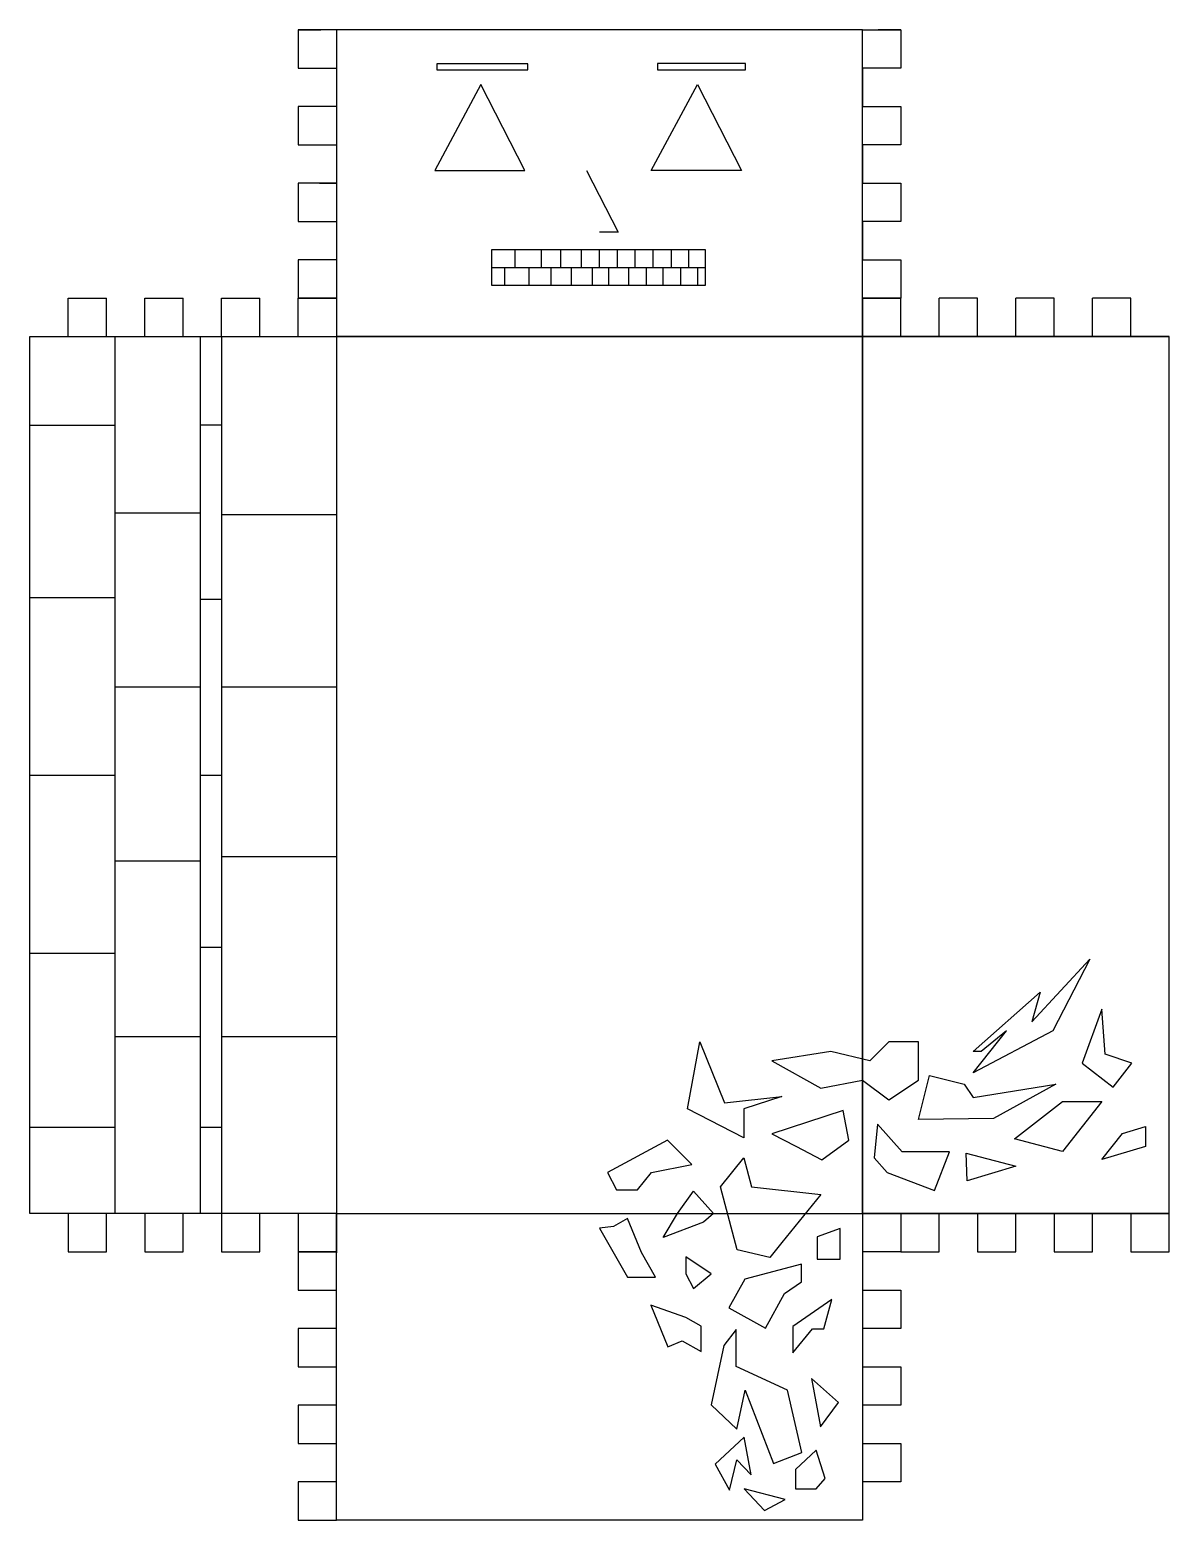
# Model space of a CAD drawing. Header units: millimetres. Extents: x -70 to 190, y -70 to 270.
import ezdxf

# ---------------------------------------------------------------- set-up
doc = ezdxf.new("R2010")
doc.units = ezdxf.units.MM
doc.layers.get('0').update_dxf_attribs({"linetype": 'CONTINUOUS'})

msp = doc.modelspace()

# ---------------------------------------------------------------- linework, layer by layer
for p, q in [((-8.75, 270), (-8.75, 261.25)), ((0, 270), (-8.75, 270)), ((-8.75, 270), (-3.6, 270)), ((120, 270), (128.75, 270)), ((120, 261.25), (120, 270)), ((128.75, 270), (123.6, 270)), ((128.75, 270), (128.75, 261.25)), ((-8.75, 261.25), (0, 261.25)), ((128.75, 261.25), (120, 261.25)), ((120, 261.25), (120, 252.5)), ((-8.75, 252.5), (-8.75, 243.75)), ((0, 252.5), (-8.75, 252.5)), ((120, 252.5), (128.75, 252.5)), ((128.75, 252.5), (128.75, 243.75)), ((-8.75, 243.75), (0, 243.75)), ((128.75, 243.75), (120, 243.75)), ((120, 243.75), (120, 235)), ((0, 235), (-8.75, 235)), ((-8.75, 235), (-8.75, 226.25)), ((-3.89, 235), (0, 235)), ((57.02, 237.94), (64.24, 223.86)), ((120, 235), (128.75, 235)), ((128.75, 235), (128.75, 226.25)), ((-8.75, 226.25), (0, 226.25)), ((128.75, 226.25), (120, 226.25)), ((120, 226.25), (120, 217.5)), ((64.24, 223.86), (60, 223.86)), ((40.72, 215.77), (40.72, 219.88)), ((46.74, 215.77), (46.74, 219.88)), ((51.15, 215.77), (51.15, 219.88)), ((55.86, 215.77), (55.86, 219.88)), ((60, 215.77), (60, 219.88)), ((64, 219.88), (64, 215.77)), ((68.09, 219.88), (68.09, 215.77)), ((72.17, 219.88), (72.17, 215.77)), ((76.34, 219.88), (76.34, 215.77)), ((80.29, 219.88), (80.29, 215.77)), ((0, 217.5), (-8.75, 217.5)), ((-8.75, 217.5), (-8.75, 208.75)), ((35.45, 215.77), (84.11, 215.77)), ((38.34, 215.77), (38.34, 211.67)), ((43.89, 215.77), (43.89, 211.67)), ((48.9, 215.77), (48.9, 211.67)), ((53.55, 215.77), (53.55, 211.67)), ((58.34, 215.77), (58.34, 211.67)), ((62.08, 215.77), (62.08, 211.67)), ((66.6, 215.77), (66.6, 211.67)), ((70.68, 215.77), (70.68, 211.67)), ((74.45, 215.77), (74.45, 211.67)), ((78.49, 215.77), (78.49, 211.67)), ((82.35, 215.77), (82.35, 211.67)), ((120, 217.5), (128.75, 217.5)), ((128.75, 217.5), (128.75, 208.75)), ((-61.25, 200), (-61.25, 208.75)), ((-61.25, 208.75), (-52.5, 208.75)), ((-52.5, 200), (-52.5, 208.75)), ((-43.75, 200), (-43.75, 208.75)), ((-43.75, 208.75), (-35, 208.75)), ((-35, 200), (-35, 208.75)), ((-26.25, 200), (-26.25, 208.75)), ((-26.25, 208.75), (-17.5, 208.75)), ((-17.5, 200), (-17.5, 208.75)), ((-8.75, 208.75), (0, 208.75)), ((-8.75, 200), (-8.75, 208.75)), ((120, 200), (120, 208.75)), ((128.75, 208.75), (120, 208.75)), ((120, 208.75), (120, 200)), ((128.75, 200), (128.75, 208.75)), ((146.25, 208.75), (137.5, 208.75)), ((137.5, 200), (137.5, 208.75)), ((146.25, 200), (146.25, 208.75)), ((163.75, 208.75), (155, 208.75)), ((155, 200), (155, 208.75)), ((163.75, 200), (163.75, 208.75)), ((181.25, 208.75), (172.5, 208.75)), ((172.5, 200), (172.5, 208.75)), ((181.25, 200), (181.25, 208.75)), ((-35, 200), (-35, 203.89)), ((-50.56, 200), (-50.56, 0)), ((-31.11, 200), (-31.11, 0)), ((-26.25, 200), (-26.25, 0)), ((120, 200), (128.75, 200)), ((128.75, 200), (137.5, 200)), ((137.5, 200), (146.25, 200)), ((146.25, 200), (155, 200)), ((155, 200), (163.75, 200)), ((163.75, 200), (172.5, 200)), ((172.5, 200), (181.25, 200)), ((181.25, 200), (190, 200)), ((-70, 179.83), (-50.56, 179.83)), ((-31.11, 179.9), (-26.25, 179.9)), ((-50.56, 159.8), (-31.11, 159.8)), ((-26.25, 159.46), (0, 159.46)), ((-70, 140.47), (-50.56, 140.47)), ((-31.11, 140.12), (-26.25, 140.12)), ((-50.56, 120.1), (-31.11, 120.1)), ((-26.25, 120.1), (0, 120.1)), ((-70, 100), (-50.56, 100)), ((-31.11, 100), (-26.25, 100)), ((-50.56, 80.39), (-31.11, 80.39)), ((-26.25, 81.43), (0, 81.43)), ((-70, 59.33), (-50.56, 59.33)), ((-31.11, 60.71), (-26.25, 60.71)), ((-50.56, 40.34), (-31.11, 40.34)), ((-26.25, 40.34), (0, 40.34)), ((-70, 19.63), (-50.56, 19.63)), ((-31.11, 19.63), (-26.25, 19.63)), ((-61.25, 0), (-70, 0)), ((-52.5, 0), (-61.25, 0)), ((-43.75, 0), (-52.5, 0)), ((-52.5, -8.75), (-52.5, 0)), ((-35, 0), (-43.75, 0)), ((-26.25, 0), (-35, 0)), ((-35, -8.75), (-35, 0)), ((-17.5, 0), (-26.25, 0)), ((-8.75, 0), (-17.5, 0)), ((-17.5, -8.75), (-17.5, 0)), ((0, 0), (-8.75, 0)), ((0, 0), (35, 0)), ((0, 0), (0, -9)), ((0, 0), (0, -2.3)), ((0, -8.75), (0, 0)), ((0, -8.75), (0, 0)), ((25, 0), (40.56, 0)), ((120, 0), (120, -8.75)), ((120, 0), (120, -8.75)), ((120, 0), (128.75, 0)), ((128.75, 0), (120, 0)), ((128.75, 0), (128.75, -8.75)), ((128.75, 0), (128.75, -8.75)), ((137.5, 0), (128.75, 0)), ((146.25, 0), (137.5, 0)), ((137.5, -8.75), (137.5, 0)), ((146.25, 0), (146.25, -8.75)), ((155, 0), (146.25, 0)), ((163.75, 0), (155, 0)), ((155, -8.75), (155, 0)), ((163.75, 0), (163.75, -8.75)), ((172.5, 0), (163.75, 0)), ((181.25, 0), (172.5, 0)), ((172.5, -8.75), (172.5, 0)), ((190, 0), (181.25, 0)), ((181.25, 0), (181.25, -8.75)), ((190, -8.75), (190, 0)), ((-61.25, 0), (-61.25, -8.75)), ((-43.75, 0), (-43.75, -8.75)), ((-26.25, 0), (-26.25, -8.75)), ((-8.75, 0), (-8.75, -8.75)), ((-61.25, -8.75), (-52.5, -8.75)), ((-43.75, -8.75), (-35, -8.75)), ((-26.25, -8.75), (-17.5, -8.75)), ((-8.75, -8.75), (0, -8.75)), ((-8.75, -8.75), (-8.75, -17.5)), ((0, -8.75), (-8.75, -8.75)), ((0, -17.5), (0, -8.75)), ((128.75, -8.75), (120, -8.75)), ((120, -8.75), (120, -17.5)), ((128.75, -8.75), (137.5, -8.75)), ((146.25, -8.75), (155, -8.75)), ((163.75, -8.75), (172.5, -8.75)), ((181.25, -8.75), (190, -8.75)), ((-8.75, -17.5), (0, -17.5)), ((0, -26.25), (0, -17.5)), ((120, -17.5), (128.75, -17.5)), ((120, -17.5), (120, -26.25)), ((128.75, -17.5), (128.75, -26.25)), ((-8.75, -26.25), (-8.75, -35)), ((0, -26.25), (-8.75, -26.25)), ((0, -35), (0, -26.25)), ((120, -26.25), (120, -35)), ((128.75, -26.25), (120, -26.25)), ((-8.75, -35), (0, -35)), ((0, -43.75), (0, -35)), ((120, -35), (128.75, -35)), ((120, -35), (120, -43.75)), ((128.75, -35), (128.75, -43.75)), ((-8.75, -43.75), (-8.75, -52.5)), ((0, -43.75), (-8.75, -43.75)), ((0, -52.5), (0, -43.75)), ((120, -43.75), (120, -52.5)), ((128.75, -43.75), (120, -43.75)), ((-8.75, -52.5), (0, -52.5)), ((0, -61.25), (0, -52.5)), ((120, -52.5), (128.75, -52.5)), ((120, -52.5), (120, -61.25)), ((128.75, -52.5), (128.75, -61.25)), ((0, -61.25), (-8.75, -61.25)), ((-8.75, -61.25), (-8.75, -70)), ((0, -70), (0, -61.25)), ((120, -61.25), (120, -70)), ((128.75, -61.25), (120, -61.25)), ((-8.75, -70), (0, -70))]:
    msp.add_line(p, q)
for points in [[(0, 200), (120, 200), (120, 270), (0, 270)], [(22.87, 260.9), (43.63, 260.9), (43.63, 262.22), (22.87, 262.22)], [(73.21, 260.9), (93.3, 260.9), (93.3, 262.33), (73.21, 262.33)], [(32.94, 257.5), (22.41, 237.94), (42.97, 237.94)], [(71.82, 237.94), (82.35, 257.5), (92.38, 237.94)], [(35.45, 219.88), (84.11, 219.88), (84.11, 211.67), (35.45, 211.67)], [(0, 208.75), (-8.75, 208.75)], [(128.75, 208.75), (120, 208.75)], [(0, 0), (-70, 0), (-70, 200), (0, 200)], [(0, 0), (120, 0), (190, 0), (190, 200), (120, 200), (120, 0), (120, 200), (0, 200)], [(145.29, 36.95), (160.52, 50.43), (158.69, 43.69), (171.9, 57.95), (163.46, 41.62), (145.29, 32.07), (152.91, 41.62), (147.13, 36.95)], [(174.66, 46.57), (170.16, 34.28), (177.18, 28.77), (181.5, 34.28), (175.39, 36.29)], [(101.61, 26.65), (92.97, 23.81), (92.97, 17.2), (80.05, 23.81), (82.89, 39.13), (88.56, 25.23)], [(110.5, 28.54), (120, 30.41), (126.01, 25.89), (132.82, 30.41), (132.82, 39.13), (126.01, 39.13), (121.66, 34.77), (112.77, 36.95), (99.34, 34.77)], [(132.81, 21.43), (135.27, 31.43), (143.18, 29.49), (145.29, 26.43), (164.16, 29.49), (149.88, 21.61)], [(154.73, 17.02), (165.66, 25.55), (174.66, 25.55), (165.66, 14.09)], [(115.61, 23.43), (99.34, 18.14), (104.83, 15.3), (110.75, 12.23), (116.93, 16.72)], [(123.47, 20.33), (122.64, 12.64), (125.63, 9.34), (136.41, 5.18), (139.84, 14.07), (129.04, 14.07)], [(174.66, 12.25), (179.34, 18.22), (184.57, 19.82), (184.57, 15.24)], [(75.55, 16.72), (61.79, 9.34), (63.91, 5.37), (68.67, 5.37), (71.88, 9.34), (81.06, 11.15)], [(155, 10.78), (143.89, 7.38), (143.64, 13.74)], [(110.5, 4.33), (101.61, -6.64), (98.86, -10.04), (91.4, -8.34), (87.61, 6.03), (92.97, 12.64), (94.72, 6.03)], [(81.47, 5.08), (85.99, 0), (83.73, -2.01), (74.56, -5.51), (77.78, 0)], [(0, 0), (120, 0), (120, -70), (0, -70)], [(60, -3.35), (66.37, -14.54), (72.8, -14.54), (69.59, -8.95), (66.37, -1.16), (63.19, -2.97)], [(109.67, -5.38), (109.67, -10.42), (114.95, -10.42), (114.95, -3.46)], [(79.7, -9.95), (79.7, -13.81), (81.44, -17.11), (85.46, -13.81)], [(106.06, -11.61), (93.15, -15), (89.51, -21.58), (97.85, -26.2), (102.23, -18.29), (106.06, -15.64)], [(112.99, -19.68), (104.14, -25.81), (104.14, -31.79), (108.57, -26.34), (111.16, -26.34)], [(71.7, -20.97), (75.61, -30.44), (78.87, -29.1), (83.18, -31.49), (83.18, -25.7), (79.7, -23.78)], [(88.4, -30.14), (85.46, -43.72), (91.33, -49.23), (93.24, -40.37), (99.67, -57.06), (106.15, -54.57), (102.91, -40.37), (91.15, -34.93), (91.15, -26.47)], [(108.4, -37.65), (110.42, -48.68), (114.55, -43.16)], [(92.99, -51.06), (86.41, -57.25), (89.7, -63.18), (91.33, -56.2), (94.61, -59.69)], [(104.73, -58.41), (104.73, -61.16), (104.73, -62.81), (109.41, -62.81), (111.48, -60.51), (109.41, -54)], [(92.99, -62.81), (97.67, -67.79), (102.35, -65.3)]]:
    msp.add_lwpolyline(points, close=True)

doc.saveas('drawing.dxf')
